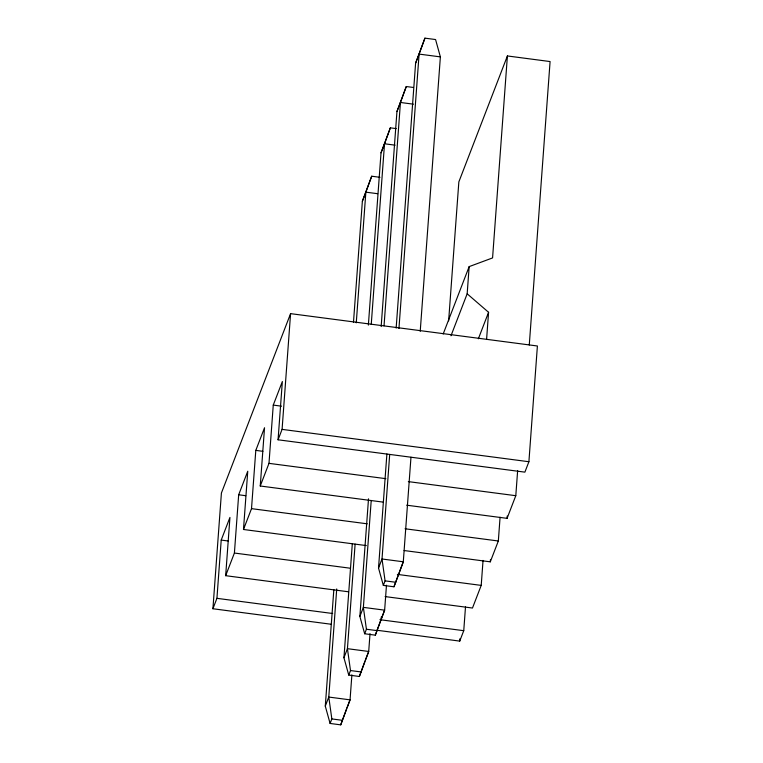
<?xml version="1.0" encoding="UTF-8"?>
<svg xmlns="http://www.w3.org/2000/svg" width="763" height="763" viewBox="0 0 763 763"><rect width="100%" height="100%" fill="white"/><g stroke="black" fill="none" stroke-linecap="round" stroke-linejoin="round"><path stroke-width="1.14" d="M331.008 624.229L212.915 608.75L221.413 493.012L290.579 313.641L537.4 345.992L528.902 461.729L524.887 472.144L278.066 439.793L282.348 381.538L273.259 405.096L268.986 463.351L260.25 486.002L383.064 502.102M212.915 608.75L216.93 598.335L221.213 540.08L229.94 517.428L225.667 575.683L348.481 591.783M225.667 575.683L234.403 553.041L238.676 494.777L247.756 471.229L243.483 529.484L366.297 545.583M243.483 529.484L251.513 508.644L255.796 450.389L264.532 427.738L260.25 486.002M278.066 439.793L282.081 429.378L290.579 313.641M351.886 674.902L350.055 699.852L340.727 724.85L330.093 723.458L325.286 706.118L333.832 589.694M353.469 322.396L362.368 201.213L371.695 176.215L379.964 177.302M336.721 588.95L328.777 697.058L331.838 718.927L330.093 723.458M356.264 322.835L365.858 192.162L371.695 176.215M370.017 633.652L368.71 651.468L359.383 676.476L348.748 675.074L343.941 657.744L352.315 543.695M368.367 325.105L381.023 152.838L390.351 127.841L396.255 128.613M355.11 544.133L347.432 648.684L350.494 670.553L348.748 675.074M371.247 324.361L384.514 143.778L390.351 127.841M386.479 585.211L384.638 610.162L375.31 635.159L364.676 633.767L359.869 616.428L368.51 498.821M381.157 326.554L396.951 111.532L406.278 86.524L413.365 87.459M371.219 500.452L363.369 607.367L366.421 629.237L364.676 633.767M384.037 325.811L400.441 102.471L406.278 86.524M410.971 457.237L403.293 561.787L393.966 586.785L383.331 585.393L378.524 568.053L386.898 454.004M396.15 328.08L415.606 63.148L424.934 38.15L435.568 39.542L440.375 56.882L420.222 331.314M389.693 454.452L382.015 558.993L385.077 580.862L383.331 585.393M398.944 328.519L419.097 54.097L424.934 38.15M375.31 635.159L381.147 619.222L381.319 616.847M448.634 320.88L458.849 181.88L507.405 55.957L550.085 61.555L529.274 344.99M450.981 335.777L467.166 293.803L469.159 266.611L492.574 257.923L507.405 55.957M377.065 630.267L459.727 641.101L459.908 638.745M459.727 641.101L463.751 630.686L465.497 606.909M486.584 339.478L488.578 312.296L467.166 293.803M385.096 596.58L472.478 608.035L481.215 585.393L483.046 560.423M404.085 550.533L490.294 561.835L490.475 559.46M490.294 561.835L498.334 540.996L500.08 517.219M406.689 505.192L507.071 518.354L507.242 515.969M507.071 518.354L515.798 495.702L517.638 470.733M340.727 724.85L346.564 708.903M359.383 676.476L364.828 661.597M393.966 586.785L403.293 561.787L382.015 558.993L378.524 568.053M362.368 201.213L365.858 192.162L377.675 193.707M381.023 152.838L384.514 143.778L395.148 145.17M396.951 111.532L400.441 102.471L413.441 104.178M415.606 63.148L419.097 54.097L440.375 56.882M443.179 333.994L469.159 266.611M325.286 706.118L328.777 697.058L350.055 699.852L346.955 707.902M343.941 657.744L347.432 648.684L368.71 651.468L365.219 660.529M359.869 616.428L363.369 607.367L384.638 610.162L381.147 619.222M478.353 338.801L488.578 312.296M273.259 405.096L281.528 406.174M282.081 429.378L528.902 461.729M255.796 450.389L262.882 451.315M268.986 463.351L385.897 478.678M408.339 481.615L515.798 495.702M238.676 494.777L245.762 495.712M251.513 508.644L367.251 523.819M405.039 528.769L498.334 540.996M221.213 540.08L228.299 541.005M234.403 553.041L350.131 568.206M397.37 574.396L481.215 585.393M385.077 580.862L395.72 582.255M216.93 598.335L332.668 613.509M379.898 619.699L463.751 630.686M366.421 629.237L377.065 630.629M350.494 670.553L361.128 671.945M331.838 718.927L342.473 720.32"/></g></svg>
